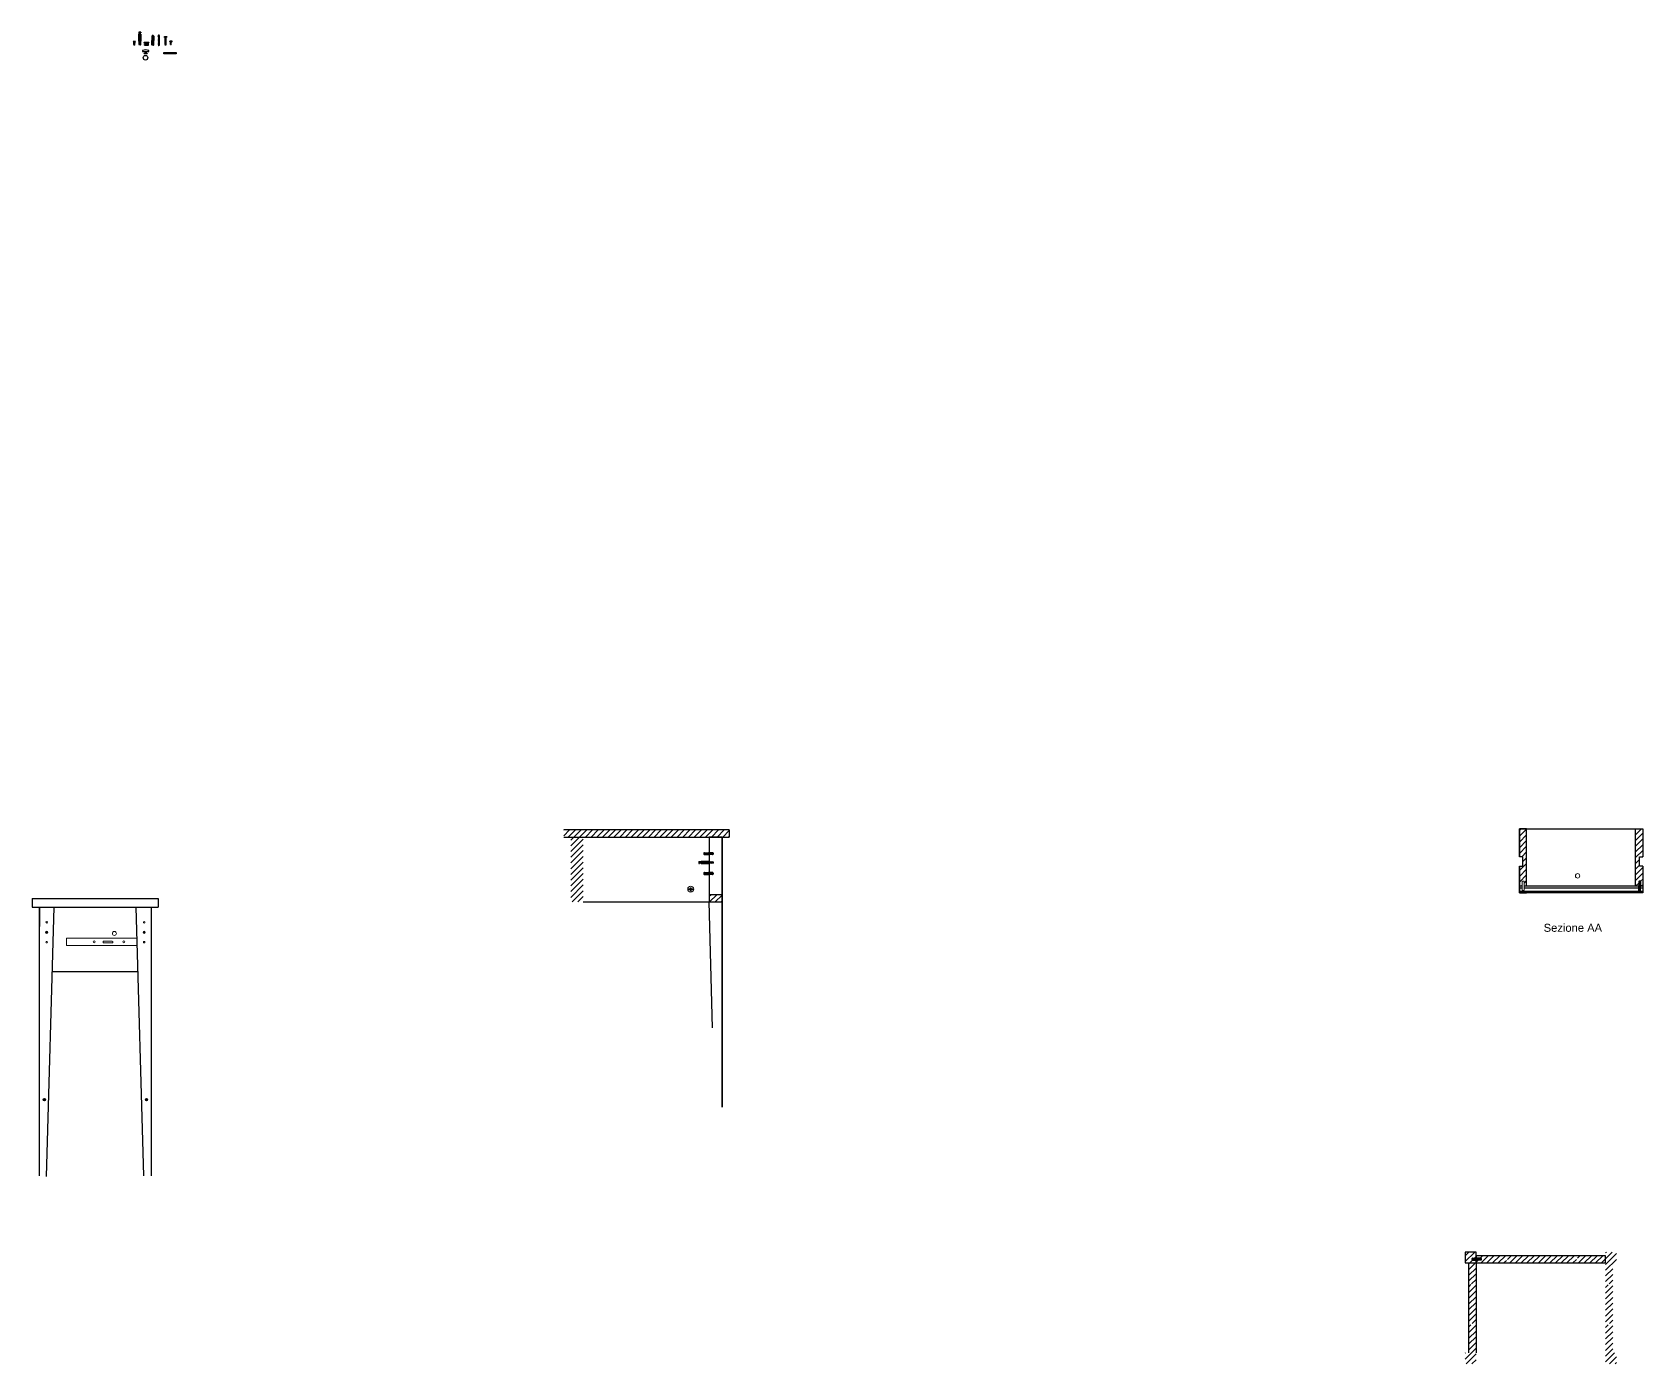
# Model space of a CAD drawing. Header units: inches. Extents: x 127 to 12054, y 222 to 18946.
# Drawn here: x 7581 to 12054, y 15248 to 18946 of the extents above; entities that cross this region are included whole.
import ezdxf

# ---------------------------------------------------------------- set-up
doc = ezdxf.new("R2010")
doc.units = ezdxf.units.IN
doc.header["$MEASUREMENT"] = 0
doc.linetypes.add('HIDDEN', pattern=[0.375, 0.25, -0.125])
for name, color, linetype, lineweight in [('Arredi', 3, 'Continuous', 30), ('Dettagli', 210, 'Continuous', 5), ('Tratteggi', 2, 'HIDDEN', 15)]:
    doc.layers.add(name, color=color, linetype=linetype, lineweight=lineweight)
doc.layers.add('Testo', color=1, linetype='Continuous')
doc.layers.add('Viti', color=2, linetype='Continuous')
doc.styles.get("Standard").update_dxf_attribs({"font": 'Arial.ttf'})
pattern_1 = [(45, (2506.794, -2341.096), (-7.954951, 7.954951), [])]

# ---------------------------------------------------------------- blocks, each defined once
blk = doc.blocks.new('*U51')
blk.add_lwpolyline([(0, 0), (0, 0.1), (0.05, 0), (0.12, -0.4), (0.12, -0.5), (0.07, -0.4), (0, 0)])
blk = doc.blocks.new('*U52')
at = {"color": 0, "linetype": 'ByBlock', "lineweight": -2, "transparency": 16777216}
for p in [(42.38, 270.66), (42.6, 270.66), (42.81, 270.66), (43.03, 270.66), (43.24, 270.66)]:
    blk.add_blockref('*U51', p, dxfattribs=at)
blk = doc.blocks.new('118331')
for p, q in [((40.13, 264.93), (40.13, 264.33)), ((40.13, 264.93), (40.33, 264.93)), ((40.13, 264.33), (40.33, 264.33)), ((40.33, 264.93), (40.33, 264.33)), ((40.73, 264.83), (40.33, 264.83)), ((40.73, 264.43), (40.33, 264.43)), ((40.73, 264.98), (40.73, 264.28)), ((40.73, 264.98), (42.98, 264.98)), ((40.73, 264.8), (40.73, 264.45)), ((42.98, 264.28), (40.73, 264.28)), ((40.83, 264.98), (40.83, 264.68)), ((40.83, 264.93), (42.93, 264.93)), ((40.83, 264.68), (42.93, 264.68)), ((40.83, 264.58), (40.83, 264.28)), ((40.83, 264.58), (42.93, 264.58)), ((40.83, 264.33), (42.93, 264.33)), ((42.93, 264.98), (42.93, 264.68)), ((42.93, 264.58), (42.93, 264.28)), ((42.98, 264.98), (42.98, 264.28)), ((42.98, 264.83), (43.07, 264.83)), ((43.14, 264.43), (42.98, 264.43)), ((43.12, 264.83), (43.28, 264.83)), ((43.35, 264.43), (43.19, 264.43)), ((43.33, 264.83), (43.5, 264.83)), ((43.57, 264.43), (43.4, 264.43)), ((43.55, 264.83), (43.72, 264.83)), ((43.79, 264.43), (43.62, 264.43)), ((43.77, 264.83), (43.93, 264.83)), ((44, 264.43), (43.84, 264.43)), ((43.98, 264.83), (44.08, 264.83)), ((44.08, 264.43), (44.05, 264.43)), ((44.13, 264.78), (44.13, 264.48))]:
    blk.add_line(p, q)
for centre, start, end in [((44.08, 264.78), 360, 90), ((44.08, 264.48), 270, 0)]:
    blk.add_arc(centre, 0.05, start, end)
blk.add_blockref('*U52', (0.69, -5.83))
blk = doc.blocks.new('101345')
for p, q in [((40.13, 264.91), (40.13, 264.61)), ((40.17, 264.99), (40.27, 265.05)), ((40.17, 264.53), (40.27, 264.47)), ((40.28, 264.46), (40.28, 265.06)), ((40.29, 264.46), (41.63, 264.46)), ((40.3, 265.06), (41.63, 265.06)), ((40.38, 264.94), (41.63, 264.94)), ((40.38, 264.82), (41.63, 264.82)), ((40.38, 264.7), (41.63, 264.7)), ((40.38, 264.58), (41.63, 264.58)), ((42.96, 265.06), (41.63, 265.06)), ((42.88, 264.94), (41.63, 264.94)), ((42.88, 264.82), (41.63, 264.82)), ((42.88, 264.7), (41.63, 264.7)), ((42.88, 264.58), (41.63, 264.58)), ((42.96, 264.46), (41.63, 264.46)), ((42.98, 264.46), (42.98, 265.06)), ((43.09, 264.99), (42.99, 265.05)), ((43.09, 264.53), (42.99, 264.47)), ((43.13, 264.91), (43.13, 264.61))]:
    blk.add_line(p, q)
for centre, radius, start, end in [((40.23, 264.91), 0.1, 123.5668, 180), ((40.23, 264.61), 0.1, 180, 236.2912), ((40.3, 265.01), 0.05, 90, 123.5668), ((40.29, 264.51), 0.05, 236.2912, 270), ((42.96, 265.01), 0.05, 56.4332, 90), ((42.96, 264.51), 0.05, 270, 303.7088), ((43.03, 264.91), 0.1, 0, 56.4332), ((43.03, 264.61), 0.1, 303.7088, 0)]:
    blk.add_arc(centre, radius, start, end)
blk = doc.blocks.new('100413')
for p, q in [((40.46, 249.33), (40.43, 249.36)), ((40.43, 249.02), (40.47, 248.98)), ((40.48, 249.38), (40.46, 249.33)), ((40.49, 249.03), (40.46, 249.33)), ((40.47, 248.98), (40.49, 249.03)), ((40.53, 249.33), (40.48, 249.38)), ((40.49, 249.03), (40.54, 248.98)), ((40.55, 249.38), (40.53, 249.33)), ((40.56, 249.03), (40.53, 249.33)), ((40.54, 248.98), (40.56, 249.03)), ((40.6, 249.33), (40.55, 249.38)), ((40.56, 249.03), (40.61, 248.98)), ((40.62, 249.38), (40.6, 249.33)), ((40.63, 249.03), (40.6, 249.33)), ((40.61, 248.98), (40.63, 249.03)), ((40.67, 249.33), (40.62, 249.38)), ((40.63, 249.03), (40.68, 248.98)), ((40.69, 249.38), (40.67, 249.33)), ((40.7, 249.03), (40.67, 249.33)), ((40.68, 248.98), (40.7, 249.03)), ((40.74, 249.33), (40.69, 249.38)), ((40.7, 249.03), (40.75, 248.98)), ((40.76, 249.38), (40.74, 249.33)), ((40.77, 249.03), (40.74, 249.33)), ((40.75, 248.98), (40.77, 249.03)), ((40.81, 249.33), (40.76, 249.38)), ((40.77, 249.03), (40.82, 248.98)), ((40.83, 249.38), (40.81, 249.33)), ((40.84, 249.03), (40.81, 249.33)), ((40.82, 248.98), (40.84, 249.03)), ((40.88, 249.33), (40.83, 249.38)), ((40.84, 249.03), (40.89, 248.98)), ((40.9, 249.38), (40.88, 249.33)), ((40.91, 249.03), (40.88, 249.33)), ((40.89, 248.98), (40.91, 249.03)), ((40.95, 249.33), (40.9, 249.38)), ((40.91, 249.03), (40.96, 248.98)), ((40.97, 249.38), (40.95, 249.33)), ((40.98, 249.03), (40.95, 249.33)), ((40.96, 248.98), (40.98, 249.03)), ((41.02, 249.33), (40.97, 249.38)), ((40.98, 249.03), (41.03, 248.98)), ((41.04, 249.38), (41.02, 249.33)), ((41.05, 249.03), (41.02, 249.33)), ((41.03, 248.98), (41.05, 249.03)), ((41.09, 249.33), (41.04, 249.38)), ((41.05, 249.03), (41.1, 248.98)), ((41.11, 249.38), (41.09, 249.33)), ((41.12, 249.03), (41.09, 249.33)), ((41.1, 248.98), (41.12, 249.03)), ((41.16, 249.33), (41.11, 249.38)), ((41.12, 249.03), (41.17, 248.98)), ((41.18, 249.38), (41.16, 249.33)), ((41.19, 249.03), (41.16, 249.33)), ((41.17, 248.98), (41.19, 249.03)), ((41.23, 249.33), (41.18, 249.38)), ((41.19, 249.03), (41.24, 248.98)), ((41.25, 249.38), (41.23, 249.33)), ((41.26, 249.03), (41.23, 249.33)), ((41.24, 248.98), (41.26, 249.03)), ((41.3, 249.33), (41.25, 249.38)), ((41.26, 249.03), (41.31, 248.98)), ((41.32, 249.38), (41.3, 249.33)), ((41.33, 249.03), (41.3, 249.33)), ((41.31, 248.98), (41.33, 249.03)), ((41.37, 249.33), (41.32, 249.38)), ((41.33, 249.03), (41.38, 248.98)), ((41.39, 249.38), (41.37, 249.33)), ((41.4, 249.03), (41.37, 249.33)), ((41.38, 248.98), (41.4, 249.03)), ((41.44, 249.33), (41.39, 249.38)), ((41.4, 249.03), (41.45, 248.98)), ((41.46, 249.38), (41.44, 249.33)), ((41.47, 249.03), (41.44, 249.33)), ((41.45, 248.98), (41.47, 249.03)), ((41.51, 249.33), (41.46, 249.38)), ((41.47, 249.03), (41.52, 248.98)), ((41.53, 249.38), (41.51, 249.33)), ((41.54, 249.03), (41.51, 249.33)), ((41.52, 248.98), (41.54, 249.03)), ((41.58, 249.33), (41.53, 249.38)), ((41.54, 249.03), (41.59, 248.98)), ((41.6, 249.38), (41.58, 249.33)), ((41.61, 249.03), (41.58, 249.33)), ((41.59, 248.98), (41.61, 249.03)), ((41.65, 249.33), (41.6, 249.38)), ((41.61, 249.03), (41.66, 248.98)), ((41.67, 249.38), (41.65, 249.33)), ((41.68, 249.03), (41.65, 249.33)), ((41.66, 248.98), (41.68, 249.03)), ((41.72, 249.33), (41.67, 249.38)), ((41.68, 249.03), (41.73, 248.98)), ((41.74, 249.38), (41.72, 249.33)), ((41.75, 249.03), (41.72, 249.33)), ((41.73, 248.98), (41.75, 249.03)), ((41.79, 249.33), (41.74, 249.38)), ((41.75, 249.03), (41.8, 248.98)), ((41.81, 249.38), (41.79, 249.33)), ((41.82, 249.03), (41.79, 249.33)), ((41.8, 248.98), (41.82, 249.03)), ((41.86, 249.33), (41.81, 249.38)), ((41.82, 249.03), (41.87, 248.98)), ((41.88, 249.38), (41.86, 249.33)), ((41.89, 249.03), (41.86, 249.33)), ((41.87, 248.98), (41.89, 249.03)), ((41.93, 249.33), (41.88, 249.38)), ((41.89, 249.03), (41.94, 248.98)), ((41.95, 249.38), (41.93, 249.33)), ((41.96, 249.03), (41.93, 249.33)), ((41.94, 248.98), (41.96, 249.03)), ((42, 249.33), (41.95, 249.38)), ((41.96, 249.03), (42.01, 248.98)), ((42.02, 249.38), (42, 249.33)), ((42.03, 249.03), (42, 249.33)), ((42.01, 248.98), (42.03, 249.03)), ((42.07, 249.33), (42.02, 249.38)), ((42.03, 249.03), (42.08, 248.98)), ((42.09, 249.38), (42.07, 249.33)), ((42.1, 249.03), (42.07, 249.33)), ((42.08, 248.98), (42.1, 249.03)), ((42.14, 249.33), (42.09, 249.38)), ((42.1, 249.03), (42.15, 248.98)), ((42.16, 249.38), (42.14, 249.33)), ((42.17, 249.03), (42.14, 249.33)), ((42.15, 248.98), (42.17, 249.03)), ((42.21, 249.33), (42.16, 249.38)), ((42.17, 249.03), (42.22, 248.98)), ((42.23, 249.38), (42.21, 249.33)), ((42.24, 249.03), (42.21, 249.33)), ((42.22, 248.98), (42.24, 249.03)), ((42.28, 249.33), (42.23, 249.38)), ((42.24, 249.03), (42.29, 248.98)), ((42.3, 249.38), (42.28, 249.33)), ((42.31, 249.03), (42.28, 249.33)), ((42.29, 248.98), (42.31, 249.03)), ((42.35, 249.33), (42.3, 249.38)), ((42.31, 249.03), (42.36, 248.98)), ((42.37, 249.38), (42.35, 249.33)), ((42.38, 249.03), (42.35, 249.33)), ((42.36, 248.98), (42.38, 249.03)), ((42.42, 249.33), (42.37, 249.38)), ((42.38, 249.03), (42.43, 248.98)), ((42.44, 249.38), (42.42, 249.33)), ((42.45, 249.03), (42.42, 249.33)), ((42.43, 248.98), (42.45, 249.03)), ((42.49, 249.33), (42.44, 249.38)), ((42.45, 249.03), (42.5, 248.98)), ((42.51, 249.38), (42.49, 249.33)), ((42.52, 249.03), (42.49, 249.33)), ((42.5, 248.98), (42.52, 249.03)), ((42.56, 249.33), (42.51, 249.38)), ((42.52, 249.03), (42.57, 248.98)), ((42.58, 249.38), (42.56, 249.33)), ((42.59, 249.03), (42.56, 249.33)), ((42.57, 248.98), (42.59, 249.03)), ((42.63, 249.33), (42.58, 249.38)), ((42.59, 249.03), (42.64, 248.98)), ((42.65, 249.38), (42.63, 249.33)), ((42.66, 249.03), (42.63, 249.33)), ((42.64, 248.98), (42.66, 249.03)), ((42.7, 249.33), (42.65, 249.38)), ((42.66, 249.03), (42.71, 248.98)), ((42.72, 249.38), (42.7, 249.33)), ((42.73, 249.03), (42.7, 249.33)), ((42.71, 248.98), (42.73, 249.03)), ((42.77, 249.33), (42.72, 249.38)), ((42.73, 249.03), (42.78, 248.98)), ((42.8, 249.03), (42.77, 249.33)), ((42.77, 249.33), (42.8, 249.33)), ((42.78, 248.98), (42.8, 249.03)), ((42.8, 249.03), (42.8, 249.03)), ((42.83, 249.3), (42.83, 249.05))]:
    blk.add_line(p, q)
blk.add_lwpolyline([(40.33, 248.75), (40.33, 249.61, -0.414214), (40.35, 249.63), (40.41, 249.63, -0.414214), (40.43, 249.61), (40.43, 248.75, -0.414214), (40.41, 248.73), (40.35, 248.73, -0.414214)], format="xyb", close=True)
for centre, radius, start, end in [((41.35, 249.18), 1.08, 161.1224, 198.8776), ((42.8, 249.3), 0.025, 0, 90), ((42.8, 249.05), 0.025, 270, 0)]:
    blk.add_arc(centre, radius, start, end)
blk = doc.blocks.new('*U61')
blk.add_lwpolyline([(0, 0), (0, 0.1), (0.05, 0), (0.12, -0.4), (0.12, -0.5), (0.07, -0.4), (0, 0)])
blk = doc.blocks.new('*U62')
at = {"color": 0, "linetype": 'ByBlock', "lineweight": -2, "transparency": 16777216}
for p in [(42.38, 270.66), (42.61, 270.66), (42.84, 270.66), (43.06, 270.66)]:
    blk.add_blockref('*U61', p, dxfattribs=at)
blk = doc.blocks.new('100347')
for p, q in [((40.13, 252.09), (40.25, 251.93)), ((40.13, 252.09), (40.13, 251.29)), ((40.25, 251.44), (40.13, 251.29)), ((40.41, 251.49), (40.38, 251.49)), ((40.57, 251.89), (40.39, 251.89)), ((40.64, 251.49), (40.46, 251.49)), ((40.79, 251.89), (40.62, 251.89)), ((40.87, 251.49), (40.69, 251.49)), ((41.02, 251.89), (40.84, 251.89)), ((41.09, 251.49), (40.92, 251.49)), ((41.16, 251.89), (41.07, 251.89)), ((41.16, 251.49), (41.14, 251.49)), ((41.21, 251.85), (41.19, 251.87)), ((41.19, 251.5), (41.21, 251.52)), ((41.23, 251.82), (41.23, 251.56))]:
    blk.add_line(p, q)
for centre, radius, start, end in [((40.38, 252.09), 0.2, 230.2432, 257.6604), ((40.38, 251.29), 0.2, 90, 129.7568), ((41.16, 251.84), 0.05, 45, 90), ((41.16, 251.54), 0.05, 270, 315), ((41.18, 251.82), 0.05, 0, 45), ((41.18, 251.56), 0.05, 315, 0)]:
    blk.add_arc(centre, radius, start, end)
blk.add_blockref('*U62', (-2.04, -18.77))
blk = doc.blocks.new('*U65')
blk.add_lwpolyline([(0.07, -0.49), (0.08, -0.44), (0.11, -0.49), (0.16, -0.79), (0.15, -0.84), (0.13, -0.79), (0.07, -0.49)])
blk = doc.blocks.new('*U66')
at = {"color": 0, "linetype": 'ByBlock', "lineweight": -2, "transparency": 16777216}
for p in [(40.63, 237.94), (40.79, 237.94), (40.94, 237.94), (41.1, 237.94), (41.26, 237.94), (41.42, 237.94), (41.58, 237.94), (41.73, 237.94), (41.89, 237.94), (42.05, 237.94), (42.21, 237.94), (42.36, 237.94), (42.52, 237.94), (42.68, 237.94), (42.84, 237.94), (43, 237.94), (43.15, 237.94), (43.31, 237.94), (43.47, 237.94), (43.63, 237.94), (43.78, 237.94), (43.94, 237.94), (44.1, 237.94), (44.26, 237.94), (44.42, 237.94), (44.57, 237.94), (44.73, 237.94), (44.89, 237.94), (45.05, 237.94), (45.2, 237.94), (45.36, 237.94), (45.52, 237.94), (45.68, 237.94)]:
    blk.add_blockref('*U65', p, dxfattribs=at)
blk = doc.blocks.new('109048')
for p, q in [((40.13, 237.5), (40.13, 237.1)), ((40.58, 237.75), (40.43, 237.75)), ((40.58, 236.85), (40.43, 236.85)), ((40.63, 237.7), (40.63, 236.9)), ((40.63, 237.45), (40.7, 237.45)), ((40.63, 237.15), (40.76, 237.15)), ((40.74, 237.45), (40.86, 237.45)), ((40.79, 237.15), (40.91, 237.15)), ((40.89, 237.45), (41.02, 237.45)), ((40.95, 237.15), (41.07, 237.15)), ((41.05, 237.45), (41.17, 237.45)), ((41.11, 237.15), (41.23, 237.15)), ((41.21, 237.45), (41.33, 237.45)), ((41.26, 237.15), (41.39, 237.15)), ((41.37, 237.45), (41.49, 237.45)), ((41.42, 237.15), (41.54, 237.15)), ((41.53, 237.45), (41.65, 237.45)), ((41.58, 237.15), (41.7, 237.15)), ((41.68, 237.45), (41.81, 237.45)), ((41.74, 237.15), (41.86, 237.15)), ((41.84, 237.45), (41.96, 237.45)), ((41.89, 237.15), (42.02, 237.15)), ((42, 237.45), (42.12, 237.45)), ((42.05, 237.15), (42.18, 237.15)), ((42.16, 237.45), (42.28, 237.45)), ((42.21, 237.15), (42.33, 237.15)), ((42.31, 237.45), (42.44, 237.45)), ((42.37, 237.15), (42.49, 237.15)), ((42.47, 237.45), (42.59, 237.45)), ((42.53, 237.15), (42.65, 237.15)), ((42.63, 237.45), (42.75, 237.45)), ((42.68, 237.15), (42.81, 237.15)), ((42.79, 237.45), (42.91, 237.45)), ((42.84, 237.15), (42.96, 237.15)), ((42.95, 237.45), (43.07, 237.45)), ((43, 237.15), (43.12, 237.15)), ((43.1, 237.45), (43.23, 237.45)), ((43.16, 237.15), (43.28, 237.15)), ((43.26, 237.45), (43.38, 237.45)), ((43.31, 237.15), (43.44, 237.15)), ((43.42, 237.45), (43.54, 237.45)), ((43.47, 237.15), (43.6, 237.15)), ((43.58, 237.45), (43.7, 237.45)), ((43.63, 237.15), (43.75, 237.15)), ((43.73, 237.45), (43.86, 237.45)), ((43.79, 237.15), (43.91, 237.15)), ((43.89, 237.45), (44.01, 237.45)), ((43.95, 237.15), (44.07, 237.15)), ((44.05, 237.45), (44.17, 237.45)), ((44.1, 237.15), (44.23, 237.15)), ((44.21, 237.45), (44.33, 237.45)), ((44.26, 237.15), (44.38, 237.15)), ((44.37, 237.45), (44.49, 237.45)), ((44.42, 237.15), (44.54, 237.15)), ((44.52, 237.45), (44.65, 237.45)), ((44.58, 237.15), (44.7, 237.15)), ((44.68, 237.45), (44.8, 237.45)), ((44.73, 237.15), (44.86, 237.15)), ((44.84, 237.45), (44.96, 237.45)), ((44.89, 237.15), (45.02, 237.15)), ((45, 237.45), (45.12, 237.45)), ((45.05, 237.15), (45.17, 237.15)), ((45.15, 237.45), (45.28, 237.45)), ((45.21, 237.15), (45.33, 237.15)), ((45.31, 237.45), (45.43, 237.45)), ((45.37, 237.15), (45.49, 237.15)), ((45.47, 237.45), (45.59, 237.45)), ((45.52, 237.15), (45.65, 237.15)), ((45.63, 237.45), (45.75, 237.45)), ((45.68, 237.15), (45.8, 237.15)), ((45.79, 237.45), (45.89, 237.45)), ((45.84, 237.15), (45.89, 237.15)), ((45.91, 237.5), (45.9, 237.45)), ((45.9, 237.45), (45.95, 237.16)), ((45.94, 237.44), (45.91, 237.5)), ((45.98, 237.17), (45.94, 237.44)), ((45.95, 237.16), (45.98, 237.11)), ((45.96, 237.44), (46.04, 237.41)), ((45.98, 237.17), (46.08, 237.2)), ((45.98, 237.11), (45.98, 237.17)), ((46.05, 237.46), (46.04, 237.41)), ((46.04, 237.41), (46.08, 237.2)), ((46.08, 237.39), (46.05, 237.46)), ((46.08, 237.39), (46.33, 237.3)), ((46.11, 237.22), (46.08, 237.39)), ((46.08, 237.2), (46.11, 237.15)), ((46.11, 237.22), (46.33, 237.3)), ((46.11, 237.15), (46.11, 237.22))]:
    blk.add_line(p, q)
for centre, radius, start, end in [((40.43, 237.45), 0.302, 89.51913, 170.09201), ((40.43, 237.15), 0.302, 189.90799, 270.48087), ((40.58, 237.7), 0.05, 0, 90), ((40.58, 236.9), 0.05, 270, 0), ((45.89, 237.25), 0.2, 88.0665, 90), ((45.89, 237.35), 0.2, 270, 287.08956), ((45.89, 237.25), 0.2, 69.44395, 77.73615)]:
    blk.add_arc(centre, radius, start, end)
blk.add_blockref('*U66', (0, 0))
blk = doc.blocks.new('*U68')
blk.add_lwpolyline([(0.1, -0.2), (0.06, 0), (0.04, 0.05), (0.03, 0), (0.06, -0.2), (0.09, -0.25), (0.1, -0.2)])
blk = doc.blocks.new('*U69')
at = {"color": 0, "linetype": 'ByBlock', "lineweight": -2, "transparency": 16777216}
for p in [(40.3, 254.75), (40.42, 254.75), (40.54, 254.75), (40.65, 254.75), (40.77, 254.75), (40.89, 254.75)]:
    blk.add_blockref('*U68', p, dxfattribs=at)
blk = doc.blocks.new('109049')
for p, q in [((40.43, 240.28), (40.33, 240.28)), ((40.33, 240.28), (40.33, 239.58)), ((40.43, 239.58), (40.33, 239.58)), ((40.48, 240.23), (40.48, 239.63)), ((40.52, 240.03), (40.48, 240.03)), ((40.56, 239.83), (40.48, 239.83)), ((40.64, 240.03), (40.56, 240.03)), ((40.67, 239.83), (40.59, 239.83)), ((40.75, 240.03), (40.67, 240.03)), ((40.79, 239.83), (40.71, 239.83)), ((40.87, 240.03), (40.79, 240.03)), ((40.91, 239.83), (40.83, 239.83)), ((40.99, 240.03), (40.91, 240.03)), ((41.02, 239.83), (40.94, 239.83)), ((41.11, 240.03), (41.02, 240.03)), ((41.14, 239.83), (41.06, 239.83)), ((41.22, 240.03), (41.14, 240.03)), ((41.23, 239.83), (41.18, 239.83)), ((41.32, 240.01), (41.35, 240)), ((41.37, 239.88), (41.32, 239.85)), ((41.35, 240), (41.36, 240.05)), ((41.37, 239.88), (41.35, 240)), ((41.36, 240.05), (41.38, 239.98)), ((41.4, 239.83), (41.37, 239.88)), ((41.38, 239.98), (41.48, 239.93)), ((41.38, 239.98), (41.4, 239.89)), ((41.48, 239.93), (41.4, 239.89)), ((41.4, 239.89), (41.4, 239.83))]:
    blk.add_line(p, q)
blk.add_lwpolyline([(41.26, 239.83), (41.22, 240.03), (41.23, 240.08), (41.26, 240.03), (41.29, 239.84), (41.29, 239.78), (41.26, 239.83)])
for centre, radius, start, end in [((40.43, 240.23), 0.05, 0, 90), ((40.43, 239.63), 0.05, 270, 0), ((41.23, 240.03), 0.2, 270, 277.372), ((41.23, 239.83), 0.2, 63.4349, 82.7142), ((41.23, 240.03), 0.2, 287.2449, 296.5651)]:
    blk.add_arc(centre, radius, start, end)
blk.add_blockref('*U69', (0.19, -14.72))

msp = doc.modelspace()

# ---------------------------------------------------------------- hatches: boundary and pattern name
at = {"layer": 'Dettagli'}
h = msp.add_hatch(dxfattribs=at)
h.set_pattern_fill('ANSI31', color=256, scale=90)
h.set_pattern_definition(pattern_1)
h.paths.add_polyline_path([(9517.055, 16730.87), (9057.055, 16730.87), (9057.055, 16710.87), (9517.055, 16710.87)])
h = msp.add_hatch(dxfattribs=at)
h.set_pattern_fill('ANSI31', color=256, scale=90)
h.set_pattern_definition([(45, (6650.244, -10.14), (-7.954951, 7.954951), [])])
h.paths.add_polyline_path([(11731.459, 16733.922), (11711.459, 16733.922), (11711.459, 16655.605), (11720.753, 16655.605), (11720.753, 16630.466), (11711.459, 16630.466), (11711.459, 16575.047), (11719.185, 16575.047), (11719.185, 16587.96), (11724.326, 16587.96), (11724.326, 16575.047), (11731.459, 16575.047)])
h.paths.add_polyline_path([(12054.06, 16733.922), (12034.06, 16733.922), (12034.06, 16575.047), (12042.832, 16575.047), (12042.832, 16587.96), (12047.972, 16587.96), (12047.972, 16575.047), (12054.06, 16575.047), (12054.06, 16630.466), (12044.767, 16630.466), (12044.767, 16655.605), (12054.06, 16655.605)])
h = msp.add_hatch(dxfattribs=at)
h.set_pattern_fill('ANSI31', color=256, scale=90)
h.set_pattern_definition(pattern_1)
h.paths.add_polyline_path([(9111.408, 16710.87), (9077.055, 16710.87), (9077.055, 16530.87), (9111.408, 16530.87)])
h.paths.add_polyline_path([(9497.055, 16550.87), (9460.937, 16550.87), (9460.937, 16530.87), (9497.055, 16530.87)])
h = msp.add_hatch(dxfattribs=at)
h.set_pattern_fill('ANSI31', color=256, scale=90)
h.set_pattern_definition([(45, (6506.088, -2251.202), (-7.954951, 7.954951), [])])
h.paths.add_polyline_path([(11590.864, 15527.815), (11570.864, 15527.815), (11570.864, 15277.815), (11590.864, 15277.815), (11590.864, 15290.774)])
h.paths.add_polyline_path([(11582.518, 15356.641, -1), (11576.587, 15356.641, -1)], flags=16)
h.paths.add_polyline_path([(11576.587, 15466.808, -1), (11582.518, 15466.808, -1)], flags=16)
h.paths.add_polyline_path([(11950.864, 15547.815), (11590.864, 15547.815), (11590.864, 15527.815), (11950.864, 15527.815)])
h.paths.add_polyline_path([(11678.133, 15537.942, -1), (11672.202, 15537.942, -1)], flags=16)
h.paths.add_polyline_path([(11875.549, 15537.942, -1), (11869.619, 15537.942, -1)], flags=16)
h.paths.add_polyline_path([(11970.864, 15527.815), (11950.864, 15527.815), (11950.864, 15277.815), (11970.864, 15277.815)])
h.paths.add_polyline_path([(11957.548, 15466.808, -1), (11963.478, 15466.808, -1)], flags=16)
h.paths.add_polyline_path([(11963.478, 15356.641, -1), (11957.548, 15356.641, -1)], flags=16)
h.paths.add_polyline_path([(11980.864, 15557.815), (11950.864, 15557.815), (11950.864, 15527.815), (11970.864, 15527.815), (11980.864, 15527.815)])
h.paths.add_polyline_path([(11590.864, 15547.815), (11590.864, 15557.815), (11560.864, 15557.815), (11560.864, 15527.815), (11590.864, 15527.815)])
h.paths.add_polyline_path([(11590.864, 15277.815), (11570.864, 15277.815), (11560.864, 15277.815), (11560.864, 15247.815), (11590.864, 15247.815)])
h.paths.add_polyline_path([(11980.864, 15277.815), (11950.864, 15277.815), (11950.864, 15247.815), (11980.864, 15247.815)])

# ---------------------------------------------------------------- linework, layer by layer
at = {"layer": 'Arredi', "color": 0}
for p, q in [((9517.055, 16730.87), (9057.055, 16730.87)), ((9517.055, 16730.87), (9517.055, 16710.87)), ((9057.055, 16710.87), (9517.055, 16710.87)), ((9455.918, 16710.87), (9497.055, 16710.87)), ((9497.055, 15960.87), (9497.055, 16710.87)), ((9497.055, 16710.87), (9497.055, 15960.87)), ((9497.055, 16710.87), (9497.055, 16681.895)), ((9111.408, 16530.87), (9460.937, 16530.87)), ((9470.679, 16181.439), (9460.937, 16530.87)), ((11570.864, 15277.815), (11570.864, 15527.815)), ((11590.864, 15530.682), (11590.864, 15277.815))]:
    msp.add_line(p, q, dxfattribs=at)
at = {"layer": 'Arredi'}
for p, q in [((11720.753, 16655.605), (11711.459, 16655.605)), ((11720.753, 16630.466), (11720.753, 16655.605)), ((12044.767, 16630.466), (12044.767, 16655.605)), ((12044.767, 16655.605), (12054.06, 16655.605)), ((11711.459, 16630.466), (11720.753, 16630.466)), ((12054.06, 16630.466), (12044.767, 16630.466)), ((7580.976, 16540.015), (7910.976, 16540.015)), ((7580.976, 16540.015), (7930.976, 16540.015)), ((7580.976, 16540.015), (7580.976, 16515.957)), ((7580.976, 16515.957), (7930.976, 16515.957)), ((7580.976, 16515.957), (7600.976, 16515.957)), ((7600.976, 15770.015), (7600.976, 16515.957)), ((7600.976, 16515.957), (7600.976, 16462.178)), ((7620.976, 15767.767), (7642.062, 16515.957)), ((7890.976, 15770.015), (7869.89, 16515.957)), ((7910.976, 16515.957), (7910.976, 15770.015)), ((7910.976, 16515.957), (7910.976, 16448.593)), ((7930.976, 16540.015), (7930.976, 16515.957)), ((7637.04, 16337.767), (7874.927, 16337.767))]:
    msp.add_line(p, q, dxfattribs=at)
for points in [[(11731.459, 16575.047), (11731.459, 16733.922), (11711.459, 16733.922), (11711.459, 16655.605)], [(11711.459, 16655.605), (11711.459, 16733.922), (12054.06, 16733.922), (12054.06, 16655.605)], [(12034.06, 16575.047), (12034.06, 16733.922), (12054.06, 16733.922), (12054.06, 16655.605)], [(9497.055, 16530.87), (9497.055, 16710.87), (9460.937, 16710.87), (9460.937, 16530.87)], [(11711.459, 16630.466), (11711.459, 16555.733), (11731.459, 16555.733)], [(12054.06, 16630.466), (12054.06, 16555.733), (11711.459, 16555.733), (11711.459, 16630.466)], [(12054.06, 16630.466), (12054.06, 16555.733), (12034.06, 16555.733)], [(11711.459, 16575.047), (11719.185, 16575.047)], [(11711.459, 16569.641), (11719.185, 16569.641)], [(12054.06, 16559.581), (11711.459, 16559.581)], [(12054.06, 16555.733), (11711.459, 16555.733)], [(11724.326, 16575.047), (12042.832, 16575.047)], [(11724.326, 16569.641), (12042.832, 16569.641)], [(12047.972, 16575.047), (12054.06, 16575.047)], [(12047.972, 16569.641), (12054.06, 16569.641)], [(7620.78, 16445.597), (7619.16, 16445.597), (7619.16, 16446.569), (7620.78, 16446.569)], [(7620.78, 16446.569), (7620.78, 16448.182), (7621.843, 16448.182), (7621.843, 16446.569)], [(7621.843, 16445.597), (7621.843, 16444.069), (7620.78, 16444.069), (7620.78, 16445.597)], [(7614.294, 15980.956), (7612.674, 15980.956), (7612.674, 15981.928), (7614.294, 15981.928)], [(7614.294, 15981.928), (7614.294, 15983.541), (7615.357, 15983.541), (7615.357, 15981.928)], [(7615.357, 15980.956), (7615.357, 15979.429), (7614.294, 15979.429), (7614.294, 15980.956)], [(7615.357, 15981.928), (7616.954, 15981.928), (7616.954, 15980.956), (7615.357, 15980.956)], [(7897.851, 15980.956), (7896.232, 15980.956), (7896.232, 15981.928), (7897.851, 15981.928)], [(7897.851, 15981.928), (7897.851, 15983.541), (7898.915, 15983.541), (7898.915, 15981.928)], [(7898.915, 15980.956), (7898.915, 15979.429), (7897.851, 15979.429), (7897.851, 15980.956)], [(7898.915, 15981.928), (7900.512, 15981.928), (7900.512, 15980.956), (7898.915, 15980.956)]]:
    msp.add_lwpolyline(points, dxfattribs=at)
msp.add_lwpolyline([(9497.055, 16550.87), (9460.937, 16550.87), (9460.937, 16530.87), (9497.055, 16530.87)], close=True, dxfattribs=at)
at = {"layer": 'Arredi', "color": 0}
for points in [[(11560.864, 15527.815), (11590.864, 15527.815), (11590.864, 15557.815), (11560.864, 15557.815)], [(11590.864, 15527.815), (11950.864, 15527.815), (11950.864, 15547.815), (11590.864, 15547.815)]]:
    msp.add_lwpolyline(points, close=True, dxfattribs=at)
at = {"layer": 'Arredi'}
for centre in [(7614.782, 15981.44), (7898.339, 15981.44)]:
    msp.add_circle(centre, 3.088, dxfattribs=at)
at = {"layer": 'Dettagli'}
for p, q in [((9408.721, 16561.345), (9410.05, 16560.169)), ((9410.05, 16560.169), (9411.215, 16561.334))]:
    msp.add_line(p, q, dxfattribs=at)
msp.add_lwpolyline([(9403.788, 16567.319), (9415.706, 16567.319), (9415.706, 16565.655), (9403.788, 16565.655)], close=True, dxfattribs=at)
for points in [[(9408.721, 16561.345), (9408.721, 16569.814), (9411.215, 16569.814), (9411.215, 16561.334)], [(7621.843, 16446.569), (7623.44, 16446.569), (7623.44, 16445.597), (7621.843, 16445.597)], [(7872.899, 16409.508), (7676.47, 16409.508), (7676.47, 16430.125), (7872.316, 16430.125)], [(7803.583, 16416.692), (7779.098, 16416.692)], [(7779.31, 16421.565), (7803.372, 16421.565)], [(7891.357, 16445.597), (7889.738, 16445.597), (7889.738, 16446.569), (7891.357, 16446.569)], [(7891.357, 16446.569), (7891.357, 16448.182), (7892.421, 16448.182), (7892.421, 16446.569)], [(7892.421, 16445.597), (7892.421, 16444.069), (7891.357, 16444.069), (7891.357, 16445.597)], [(7892.421, 16446.569), (7894.018, 16446.569), (7894.018, 16445.597), (7892.421, 16445.597)]]:
    msp.add_lwpolyline(points, dxfattribs=at)
for centre, radius in [((11872.994, 16603.068), 6.164), ((9409.87, 16566.214), 8.315), ((7621.268, 16474.245), 2.221), ((7891.845, 16474.245), 2.221), ((7621.268, 16446.081), 3.088), ((7621.268, 16418.992), 2.221), ((7752.723, 16419.816), 2.748), ((7809.199, 16443.185), 5.454), ((7835.244, 16419.816), 2.748), ((7891.845, 16446.081), 3.088), ((7891.845, 16418.992), 2.221)]:
    msp.add_circle(centre, radius, dxfattribs=at)
for centre, start, end in [((7780.373, 16419.078), 113.134834, 241.887615), ((7802.309, 16419.078), 298.112385, 66.865166)]:
    msp.add_arc(centre, 2.705, start, end, dxfattribs=at)
at = {"layer": 'Tratteggi'}
msp.add_lwpolyline([(11724.326, 16587.96), (11724.326, 16562.207), (11719.185, 16562.207), (11719.185, 16587.96)], close=True, dxfattribs=at)
at = {"layer": 'Viti'}
for p, q in [((7887.299, 18895.263), (7887.299, 18892.986)), ((7887.299, 18892.986), (7904.954, 18892.986)), ((7893.073, 18915.424), (7893.073, 18917.95)), ((7893.495, 18917.496), (7893.073, 18917.496)), ((7893.073, 18916.138), (7893.495, 18916.138)), ((7902.88, 18915.417), (7893.073, 18915.424)), ((7893.073, 18910.816), (7893.073, 18912.64)), ((7893.073, 18912.64), (7902.88, 18912.64)), ((7893.073, 18910.816), (7903.566, 18910.816)), ((7893.495, 18916.138), (7893.495, 18917.496)), ((7896.309, 18917.496), (7896.309, 18916.138)), ((7899.528, 18917.496), (7899.528, 18916.138)), ((7899.528, 18915.419), (7899.528, 18912.64)), ((7901.408, 18917.496), (7903.566, 18917.496)), ((7901.408, 18917.496), (7901.408, 18916.138)), ((7901.408, 18916.138), (7903.566, 18916.138)), ((7902.88, 18912.64), (7902.88, 18915.417)), ((7903.566, 18910.816), (7903.566, 18917.95)), ((7904.954, 18892.986), (7904.954, 18895.269)), ((7981.137, 18890.498), (7981.137, 18886.838))]:
    msp.add_line(p, q, dxfattribs=at)
for points in [[(7891.863, 18887.461), (7899.907, 18887.461), (7899.907, 18886.438), (7891.863, 18886.438)], [(7892.274, 18918.437), (7904.41, 18918.437), (7904.41, 18917.95), (7892.274, 18917.95)], [(7894.265, 18892.986), (7897.808, 18892.986), (7897.808, 18887.461), (7894.265, 18887.461)], [(7894.743, 18917.496), (7900.88, 18917.496), (7900.88, 18916.138), (7894.743, 18916.138)]]:
    msp.add_lwpolyline(points, close=True, dxfattribs=at)
for points in [[(7981.241, 18886.838), (7946.376, 18886.838), (7946.376, 18890.498), (7981.137, 18890.498)], [(7968.938, 18888.113), (7964.592, 18888.113)], [(7964.629, 18888.978), (7968.9, 18888.978)]]:
    msp.add_lwpolyline(points, dxfattribs=at)
for centre, radius in [((7895.588, 18875.48), 6.376), ((7959.91, 18888.668), 0.488), ((7974.557, 18888.668), 0.488)]:
    msp.add_circle(centre, radius, dxfattribs=at)
for centre, radius, start, end in [((7896.134, 18875.006), 22.099, 66.478903, 113.56436), ((7964.818, 18888.537), 0.48, 113.134834, 241.887615), ((7968.712, 18888.537), 0.48, 298.112385, 66.865166)]:
    msp.add_arc(centre, radius, start, end, dxfattribs=at)

# ---------------------------------------------------------------- block references
for name, p, xscale, yscale, zscale, rotation in [('118331', (5531.308, 19302.592), 8.87456312268213, 8.87456312268213, 8.87456312268213, 270), ('101345', (5566.122, 19292.997), 8.87456312268213, 8.87456312268213, 8.87456312268213, 270), ('109048', (6822.088, 19125.58), 4.679501434706016, 4.679501434706016, 4.679501434706016, 270), ('100413', (5740.042, 19291.085), 8.87456312268213, 8.87456312268213, 8.87456312268213, 270), ('109049', (5836.889, 19279.104), 8.87456312268213, 8.87456312268213, 8.87456312268213, 270), ('100347', (5631.009, 19276.708), 8.87456312268213, 8.87456312268213, 8.87456312268213, 270), ('101345', (9777.163, 16931.884), 8.567183641301238, 8.567183641301238, 8.567183641301238, 270), ('101345', (11949.661, 17806.895), 8.567183641301238, 8.567183641301238, 8.567183641301238, 180.0000000000051)]:
    msp.add_blockref(name, p, dxfattribs=dict(at, xscale=xscale, yscale=yscale, zscale=zscale, rotation=rotation))
for name, p, xscale, yscale, zscale in [('118331', (9033.278, 14007.028), 9.950325012633405, 9.950325012633405, 9.950325012633405), ('101345', (9102.576, 14396.71), 8.567183641301238, 8.567183641301238, 8.567183641301238), ('101345', (9102.576, 14341.461), 8.567183641301238, 8.567183641301238, 8.567183641301238)]:
    msp.add_blockref(name, p, dxfattribs=dict(at, xscale=xscale, yscale=yscale, zscale=zscale))

# ---------------------------------------------------------------- texts
at = {"layer": 'Testo', "insert": (11778.761, 16469.974), "char_height": 22.2202, "attachment_point": 1, "line_spacing_factor": 0.280897}
msp.add_mtext_dynamic_manual_height_columns('Sezione AA', width=765.17668, gutter_width=25, heights=[0], dxfattribs=at)

doc.saveas('drawing.dxf')
